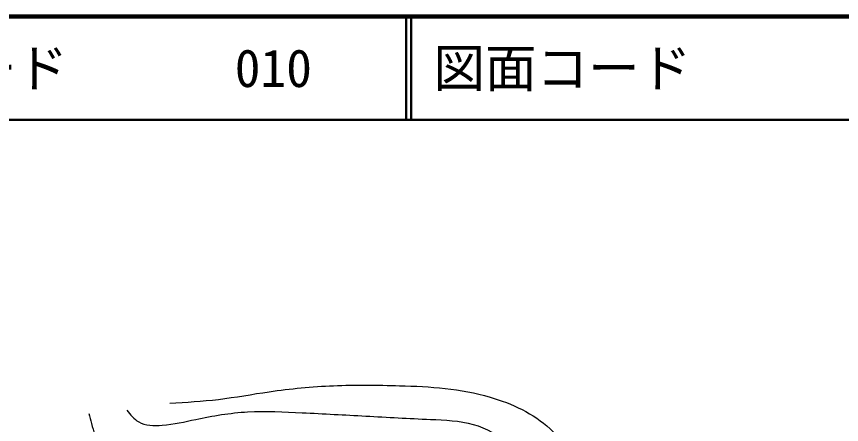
# Model space of a CAD drawing. Units: millimetres on the paper, enlarged 1000 times. Extents: x -59927063 to 680000, y 20000 to 2888253.
# Drawn here: x 80003 to 159920, y 340484 to 380000 of the extents above; entities that cross this region are included whole.
import ezdxf
from ezdxf.enums import TextEntityAlignment as Align

# ---------------------------------------------------------------- set-up
doc = ezdxf.new("R2010")
doc.units = ezdxf.units.MM
doc.header["$LTSCALE"] = 1000
for name, color, linetype, lineweight in [('M-BGD', 7, 'Continuous', 25), ('M-TTL', 2, 'Continuous', 140), ('M-TTL-LINE', 7, 'Continuous', 50)]:
    doc.layers.add(name, color=color, linetype=linetype, lineweight=lineweight)
doc.layers.add('M-TTL-TXT', color=7, linetype='Continuous')
doc.styles.add('ＭＳ ゴシック', font='')
doc.styles.get('ＭＳ ゴシック').set_extended_font_data('MS Gothic')

msp = doc.modelspace()

# ---------------------------------------------------------------- linework, layer by layer
at = {"layer": 'M-BGD'}
for points, knots in [([(94858, 342550), (96429, 342641), (98001, 342732), (99560, 342920), (101204, 343117), (102834, 343421), (104474, 343659), (106541, 343959), (108624, 344155), (110709, 344240), (112838, 344328), (114969, 344301), (117102, 344240), (118586, 344198), (120070, 344140), (121540, 343976), (122999, 343814), (124444, 343548), (125873, 343131), (128000, 342510), (130092, 341553), (131685, 340066), (132659, 339157), (133445, 338049), (134221, 336949), (135106, 335693), (135977, 334447), (136863, 333198), (137654, 332081), (138457, 330962), (139399, 329975), (140549, 328769), (141907, 327759), (143361, 326910), (144598, 326188), (145904, 325582), (147271, 325220), (148658, 324852), (150106, 324736), (151551, 324638), (153283, 324521), (155009, 324431), (156729, 324533), (157752, 324593), (158773, 324721), (159793, 324850)], [0, 0, 0, 0, 1, 1, 1, 2, 2, 2, 3, 3, 3, 4, 4, 4, 5, 5, 5, 6, 6, 6, 7, 7, 7, 8, 8, 8, 9, 9, 9, 10, 10, 10, 11, 11, 11, 12, 12, 12, 13, 13, 13, 14, 14, 14, 15, 15, 15, 15]), ([(87004, 341557), (87101, 341233), (87197, 340909), (87281, 340577), (87373, 340213), (87449, 339838), (87622, 339512), (87726, 339316), (87865, 339137), (88005, 338958)], [0, 0, 0, 0, 1, 1, 1, 2, 2, 2, 3, 3, 3, 3]), ([(90701, 341872), (91046, 341434), (91392, 340996), (91838, 340735), (92475, 340361), (93317, 340346), (94112, 340410), (95253, 340501), (96296, 340753), (97361, 340978), (99004, 341326), (100700, 341609), (102396, 341709), (104156, 341813), (105916, 341720), (107675, 341628), (109735, 341521), (111795, 341415), (113848, 341303), (115928, 341190), (118001, 341070), (120102, 340978), (121501, 340918), (122913, 340870), (124244, 340491), (125496, 340135), (126676, 339486), (127736, 338704), (128808, 337914), (129757, 336988), (130660, 336024), (131565, 335058), (132423, 334054), (133259, 333019), (134191, 331865), (135095, 330672), (136183, 329689), (137372, 328614), (138780, 327789), (140163, 326928), (141491, 326100), (142794, 325239), (144224, 324654), (145706, 324046), (147323, 323736), (148934, 323598), (150453, 323468), (151966, 323491), (153482, 323517), (154891, 323540), (156302, 323565), (157706, 323679), (158873, 323773), (160036, 323929), (161198, 324085)], [0, 0, 0, 0, 1, 1, 1, 2, 2, 2, 3, 3, 3, 4, 4, 4, 5, 5, 5, 6, 6, 6, 7, 7, 7, 8, 8, 8, 9, 9, 9, 10, 10, 10, 11, 11, 11, 12, 12, 12, 13, 13, 13, 14, 14, 14, 15, 15, 15, 16, 16, 16, 17, 17, 17, 18, 18, 18, 18])]:
    msp.add_open_spline(points, degree=3, knots=knots, dxfattribs=at)
at = {"layer": 'M-TTL'}
msp.add_line((680000, 380000), (40000, 380000), dxfattribs=at)
at = {"layer": 'M-TTL-LINE'}
for p, q in [((117750, 380000), (117750, 370000)), ((118250, 380000), (118250, 370000)), ((40000, 370000), (680000, 370000))]:
    msp.add_line(p, q, dxfattribs=at)

# ---------------------------------------------------------------- texts
at = {"layer": 'M-TTL-TXT', "style": 'ＭＳ ゴシック'}
for s, p in [('路線コード', (60000, 375000)), ('010', (101142, 375000)), ('図面コード', (120380, 375000))]:
    msp.add_text(s, height=3666, dxfattribs=at).set_placement(p, align=Align.MIDDLE_LEFT)

doc.saveas('drawing.dxf')
